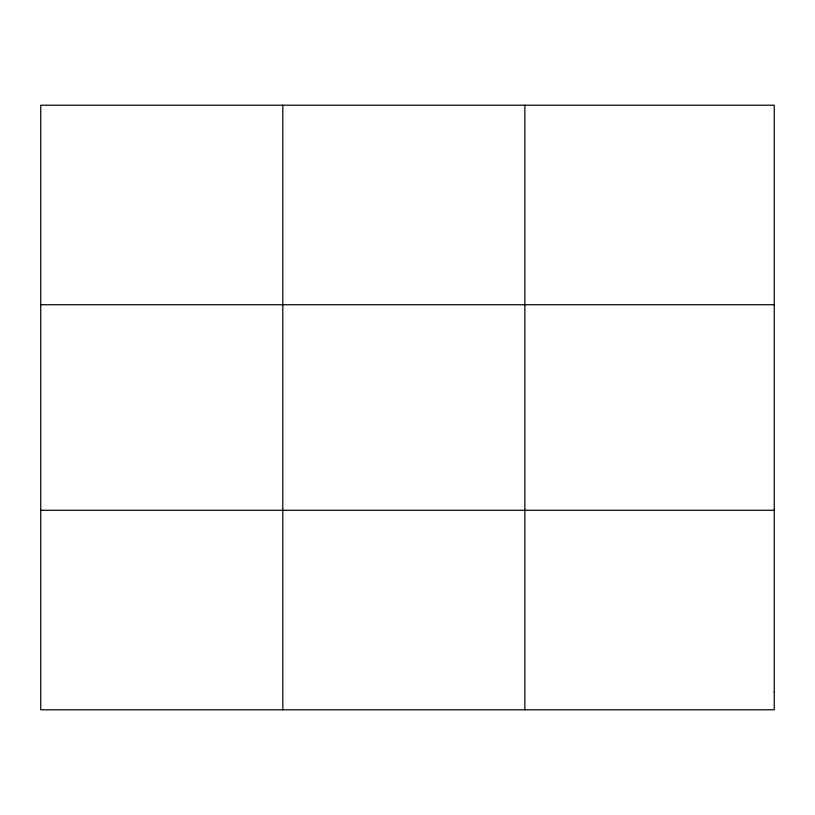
<?xml version="1.0" encoding="UTF-8"?>
<svg xmlns="http://www.w3.org/2000/svg" width="815" height="815" viewBox="0 0 815 815"><rect width="100%" height="100%" fill="white"/><g stroke="black" fill="none" stroke-linecap="round" stroke-linejoin="round"><path stroke-width="1.22" d="M282.805 709.784L282.805 105.217M524.86 709.784L524.86 105.217M40.75 304.728L774.25 304.728M40.75 510.272L774.25 510.272M774.25 691.64L774.25 709.784L40.75 709.784L40.75 105.217L774.25 105.217L774.25 691.64"/></g></svg>
